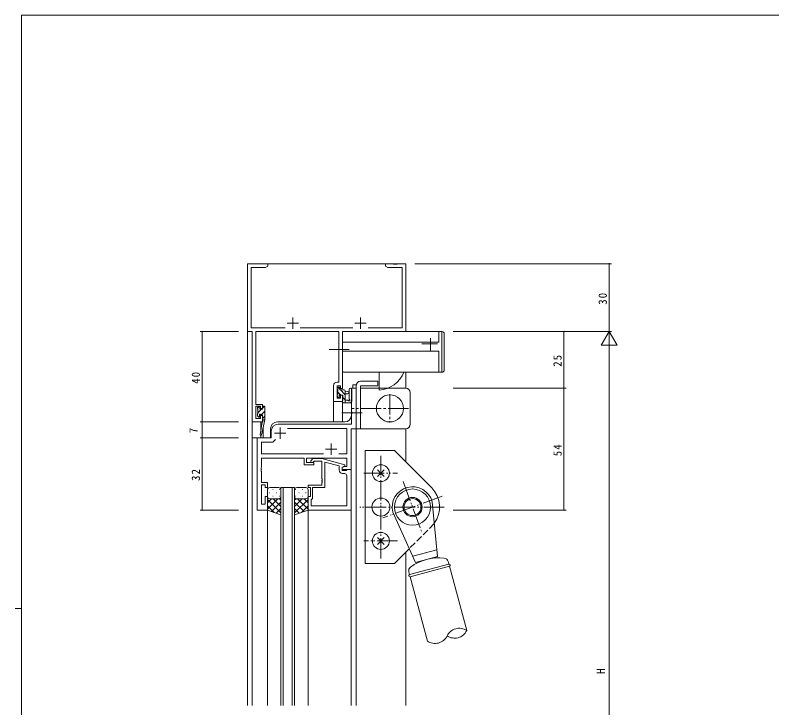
# Model space of a CAD drawing. Units: millimetres on the paper. Extents: x -420 to 373, y -297 to 267.
# Drawn here: x -420.5 to -85.7, y -42.1 to 264.4 of the extents above; entities that cross this region are included whole.
import ezdxf
from ezdxf.enums import TextEntityAlignment as Align

# ---------------------------------------------------------------- set-up
doc = ezdxf.new("R2010")
doc.units = ezdxf.units.MM
for name, pattern in [('CHAIN2', [12, 9, -1, 1, -1]), ('DASHED3', [4, 3, -1]), ('DOUBLE_CHAIN2', [12.8, 9, -1, 0.6, -0.6, 0.6, -1])]:
    doc.linetypes.add(name, pattern=pattern)
for name, color, linetype, lineweight in [('0-1_YKK_ZWAK', 7, 'Continuous', 9), ('0-3_YKK_13', 4, 'Continuous', 9), ('0-4_YKK_11', 7, 'Continuous', 9), ('0-5_YKK_12', 2, 'Continuous', 9), ('0-6_YKK_D', 6, 'Continuous', 9)]:
    doc.layers.add(name, color=color, linetype=linetype, lineweight=lineweight)
doc.styles.add('ＭＳ ゴシック', font='')
doc.styles.get('ＭＳ ゴシック').set_extended_font_data('MS Gothic')

msp = doc.modelspace()

# ---------------------------------------------------------------- linework, layer by layer
at = {"layer": '0-1_YKK_ZWAK'}
for p, q in [((-417.7, -260.6), (-417.7, 264.4)), ((352.3, 264.4), (-417.7, 264.4)), ((-420.5, 1.9), (-417.7, 1.9))]:
    msp.add_line(p, q, dxfattribs=at)
at = {"layer": '0-3_YKK_13'}
for p, q in [((-275.7, 106.8), (-275.7, 124)), ((-275.3, 124.4), (-231.7, 124.4)), ((-233, 119.75), (-233, 124.4)), ((-231.7, 106.4), (-231.7, 124.4)), ((-230.7, 123.4), (-230.7, 107.4)), ((-233, 119.75), (-275.7, 119.75)), ((-233, 115.75), (-275.7, 115.75)), ((-233, 106.4), (-233, 115.75)), ((-231.7, 106.4), (-275.3, 106.4)), ((-259.5, 106.4), (-259.5, 98.4)), ((-271.08, 100.9), (-269.637, 100.9)), ((-271.08, 99.4), (-271.08, 100.9)), ((-260, 102.4), (-267.7, 102.4)), ((-260, 100.4), (-260, 102.4)), ((-277.97, 99.5), (-277.97, 99)), ((-277.775, 99.781), (-276.87, 98.876)), ((-277.77, 98.8), (-277.77, 96.7)), ((-277.77, 97.531), (-276.44, 96.202)), ((-277.17, 99.8), (-277.67, 99.8)), ((-276.87, 98.6), (-276.87, 99.5)), ((-274.97, 98.6), (-276.87, 98.6)), ((-276.594, 98.6), (-274.47, 96.476)), ((-274.47, 92.8), (-274.47, 98.1)), ((-274.47, 98), (-273.326, 97.898)), ((-272.8, 94.536), (-272.8, 98.784)), ((-271.6, 93.605), (-271.6, 98.784)), ((-271.08, 99.4), (-269.7, 99.4)), ((-269.7, 100.4), (-269.7, 81.4)), ((-269.7, 98.9), (-269.7, 84)), ((-267.7, 99.4), (-267.7, 100.4)), ((-267.7, 100.4), (-260, 100.4)), ((-247.7, 99.4), (-267.7, 99.4)), ((-267.7, 81.4), (-267.7, 99.4)), ((-245.7, 83.4), (-245.7, 97.4)), ((-277.97, 96.5), (-277.97, 95.9)), ((-277.882, 95.688), (-277.382, 95.188)), ((-276.87, 95.4), (-276.87, 95.739)), ((-276.409, 96.2), (-275.47, 96.2)), ((-275.47, 96.2), (-275.47, 93.9)), ((-275.47, 95.231), (-274.47, 94.231)), ((-274.47, 96.8), (-273.326, 96.902)), ((-273.29, 94), (-274.47, 94)), ((-312.682, 91.1), (-313.3, 90.483)), ((-313.3, 90.8), (-313.3, 90.3)), ((-312.5, 91.1), (-313, 91.1)), ((-312.2, 90), (-312.2, 90.8)), ((-310.207, 91.33), (-311.1, 90.437)), ((-311.1, 91.1), (-311.1, 90)), ((-310.4, 91.4), (-310.8, 91.4)), ((-310.1, 91.1), (-310.1, 85.402)), ((-275.67, 93.7), (-275.67, 93.1)), ((-275.67, 93.186), (-275.284, 92.8)), ((-275.37, 92.8), (-272.407, 92.8)), ((-271.668, 93.415), (-272.02, 92.984)), ((-313.3, 87.9), (-313.3, 87.3)), ((-313.212, 87.088), (-312.712, 86.588)), ((-313.1, 90.1), (-313.1, 88.1)), ((-311.537, 90), (-313.1, 88.437)), ((-312.2, 87.092), (-312.708, 86.584)), ((-311.1, 90), (-312.2, 90)), ((-312.2, 86.8), (-312.2, 87.139)), ((-311.739, 87.6), (-311.1, 87.6)), ((-310.1, 89.192), (-311.692, 87.6)), ((-311.1, 87.6), (-311.1, 85.402)), ((-311.273, 84.288), (-312.097, 78.746)), ((-310.1, 85.402), (-311.506, 78.641)), ((-311.1, 85.402), (-311.114, 85.315)), ((-310.1, 86.947), (-311.1, 85.947)), ((-310.1, 85.402), (-311.1, 85.402)), ((-310.8, 82.037), (-310.8, 77.4)), ((-269.7, 81.4), (-247.7, 81.4)), ((-252.729, 71.752), (-265.7, 71.752)), ((-265.7, 71.752), (-265.7, 21.752)), ((-236.215, 55.237), (-252.729, 71.752)), ((-260.22, 63.272), (-257.18, 60.232)), ((-260.22, 60.232), (-257.18, 63.272)), ((-308.9, 54.4), (-308.9, 51.4)), ((-303.9, 55.4), (-307.9, 55.4)), ((-306.565, 54.452), (-306.365, 54.452)), ((-303.535, 54.452), (-303.335, 54.452)), ((-302.9, 51.4), (-302.9, 54.4)), ((-296.9, 51.4), (-296.9, 54.4)), ((-296.265, 54.452), (-296.465, 54.452)), ((-295.9, 55.4), (-291.9, 55.4)), ((-293.235, 54.452), (-293.435, 54.452)), ((-290.9, 54.4), (-290.9, 51.4)), ((-308.9, 45.4), (-308.9, 51.4)), ((-307.108, 50.4), (-308.9, 48.608)), ((-304.28, 50.4), (-308.9, 45.78)), ((-307.98, 53.037), (-307.78, 53.037)), ((-307.9, 50.4), (-304.3, 50.4)), ((-307.5, 50.4), (-303.9, 50.4)), ((-306.565, 51.622), (-306.365, 51.622)), ((-306.34, 50.4), (-302.9, 46.96)), ((-304.95, 53.037), (-304.75, 53.037)), ((-303.568, 50.457), (-302.9, 49.789)), ((-303.535, 51.622), (-303.335, 51.622)), ((-302.9, 43.257), (-302.9, 51.4)), ((-296.9, 51.4), (-296.9, 43.257)), ((-296.232, 50.457), (-296.9, 49.789)), ((-293.46, 50.4), (-296.9, 46.96)), ((-296.265, 51.622), (-296.465, 51.622)), ((-292.3, 50.4), (-295.9, 50.4)), ((-295.52, 50.4), (-290.9, 45.78)), ((-291.9, 50.4), (-295.5, 50.4)), ((-294.85, 53.037), (-295.05, 53.037)), ((-293.235, 51.622), (-293.435, 51.622)), ((-292.692, 50.4), (-290.9, 48.608)), ((-291.82, 53.037), (-292.02, 53.037)), ((-290.9, 45.4), (-290.9, 51.4)), ((-308.9, 50.132), (-302.9, 44.132)), ((-308.9, 47.303), (-305.939, 44.343)), ((-302.9, 48.951), (-307.096, 44.756)), ((-290.9, 50.132), (-296.9, 44.132)), ((-296.9, 48.951), (-292.704, 44.756)), ((-290.9, 47.303), (-293.861, 44.343)), ((-236.007, 49.081), (-233.659, 24.864)), ((-302.9, 43.257), (-308.9, 45.4)), ((-302.9, 46.123), (-305.012, 44.011)), ((-296.9, 46.123), (-294.788, 44.011)), ((-296.9, 43.257), (-290.9, 45.4)), ((-253.393, 44.423), (-243.318, 22.276)), ((-257.18, 30.232), (-260.22, 33.272)), ((-257.18, 33.272), (-260.22, 30.232)), ((-246.097, 28.384), (-252.729, 21.752)), ((-233.952, 27.891), (-244.577, 25.044)), ((-233.659, 24.864), (-243.318, 22.276)), ((-265.7, 21.752), (-252.729, 21.752)), ((-228.63, 21.552), (-246.017, 16.894)), ((-228.371, 20.586), (-245.758, 15.928)), ((-228.936, 22.694), (-228.63, 21.552)), ((-228.371, 20.586), (-220.738, -7.901)), ((-246.323, 18.036), (-246.017, 16.894)), ((-245.758, 15.928), (-238.118, -12.586))]:
    msp.add_line(p, q, dxfattribs=at)
at = {"layer": '0-3_YKK_13', "linetype": 'CHAIN2'}
for p, q in [((-236.7, 121.46), (-236.7, 115.814)), ((-233.702, 118.9), (-240.53, 118.9)), ((-272.715, 116.4), (-281.601, 116.4)), ((-254.7, 96.7), (-254.7, 84.1)), ((-246.54, 90.4), (-271.749, 90.4))]:
    msp.add_line(p, q, dxfattribs=at)
at = {"layer": '0-3_YKK_13', "linetype": 'DOUBLE_CHAIN2'}
for p, q in [((-258.7, 24.022), (-258.7, 69.482)), ((-266.244, 61.752), (-251.418, 61.752)), ((-248.822, 58.022), (-240.578, 35.482)), ((-231.552, 51.56), (-257.848, 41.943)), ((-230.7, 46.752), (-268.054, 46.752)), ((-251.418, 31.752), (-266.244, 31.752))]:
    msp.add_line(p, q, dxfattribs=at)
at = {"layer": '0-3_YKK_13', "linetype": 'DASHED3'}
msp.add_line((-235.069, 39.412), (-246.097, 28.384), dxfattribs=at)
at = {"layer": '0-3_YKK_13'}
for centre, radius in [((-254.7, 90.4), 6), ((-258.7, 61.752), 3.75), ((-244.7, 46.752), 8), ((-258.7, 46.752), 4), ((-244.7, 46.752), 4.25), ((-244.7, 46.752), 3.75), ((-258.7, 31.752), 3.75)]:
    msp.add_circle(centre, radius, dxfattribs=at)
for centre, radius, start, end in [((-275.3, 124), 0.4, 90, 180), ((-231.7, 123.4), 1, 0, 90), ((-231.7, 107.4), 1, 270, 0), ((-275.3, 106.8), 0.4, 180, 270), ((-260.5, 111.4), 13, 274.41171, 337.38013), ((-267.7, 100.4), 2, 90, 180), ((-277.67, 99.5), 0.3, 90, 180), ((-277.77, 99), 0.2, 180, 270), ((-277.17, 99.5), 0.3, 0, 90), ((-274.97, 98.1), 0.5, 0, 90), ((-273.37, 97.4), 0.5, 275.09206, 84.90793), ((-272.2, 98.784), 0.6, 359.99998, 179.99998), ((-247.7, 97.4), 2, 0, 90), ((-277.77, 96.5), 0.2, 90, 180), ((-277.67, 95.9), 0.3, 180, 224.99998), ((-277.17, 95.4), 0.3, 225, 0), ((-276.87, 96.2), 0.25, 33.05573, 236.94426), ((-277.17, 95.739), 0.3, 0, 56.94426), ((-276.409, 96.5), 0.3, 213.05573, 270), ((-275.47, 93.7), 0.2, 90, 180), ((-273.29, 93.7), 0.3, 30, 90), ((-272.77, 94), 0.3, 210, 63.2563), ((-272.5, 94.536), 0.3, 179.99998, 243.2563), ((-313, 90.8), 0.3, 90, 180), ((-312.5, 90.8), 0.3, 0, 90), ((-310.8, 91.1), 0.3, 90, 180), ((-310.4, 91.1), 0.3, 0, 90), ((-275.37, 93.1), 0.3, 180, 270), ((-272.407, 93.3), 0.5, 270, 320.76546), ((-271.9, 93.605), 0.3, 320.76546, 359.99998), ((-313.1, 90.3), 0.2, 180, 270), ((-313.1, 87.9), 0.2, 90, 180), ((-313, 87.3), 0.3, 180, 225), ((-312.2, 87.6), 0.25, 33.05573, 236.94426), ((-312.5, 87.139), 0.3, 0, 56.94426), ((-311.739, 87.9), 0.3, 213.05573, 270), ((-312.5, 86.8), 0.3, 225, 0), ((-310.977, 84.244), 0.3, 111.55064, 171.55064), ((-310.818, 85.267), 0.3, 170.80246, 230.80246), ((-311.197, 84.802), 0.3, 291.55064, 50.80246), ((-247.7, 83.4), 2, 270, 0), ((-311.8, 78.702), 0.3, 171.55064, 348.25018), ((-307.9, 54.4), 1, 90, 180), ((-303.9, 54.4), 1, 0, 90), ((-295.9, 54.4), 1, 90, 180), ((-291.9, 54.4), 1, 0, 90), ((-244.7, 46.752), 9, 14.99998, 194.99998), ((-244.7, 46.752), 12, 323.25166, 44.99998), ((-307.9, 51.4), 1, 180, 270), ((-307.9, 51.4), 1, 180, 270), ((-303.9, 51.4), 1, 270, 0), ((-303.9, 51.4), 1, 270, 0), ((-295.9, 51.4), 1, 180, 270), ((-295.9, 51.4), 1, 180, 270), ((-291.9, 51.4), 1, 270, 0), ((-291.9, 51.4), 1, 270, 0), ((-232.988, 3.044), 21.25, 83.6763, 126.32368), ((-230.868, 22.177), 2, 15, 83.6763), ((-244.391, 18.553), 2, 126.32368, 194.99998), ((-228.501, 21.069), 0.5, 284.99998, 105), ((-245.888, 16.411), 0.5, 105, 284.99998), ((-224.067, -12.842), 5.958, 56.03885, 154.13713), ((-226.1, -5.302), 5.958, 236.03885, 334.13713), ((-234.79, -7.644), 5.958, 236.03885, 334.13713)]:
    msp.add_arc(centre, radius, start, end, dxfattribs=at)
at = {"layer": '0-4_YKK_11'}
for p, q in [((-317.7, 154.4), (-308.7, 154.4)), ((-317.7, 124.4), (-317.7, 154.4)), ((-256.7, 153.4), (-256.7, 154.4)), ((-256.7, 154.4), (-253.158, 154.4)), ((-253.158, 154.4), (-252.975, 154.28)), ((-252.975, 154.28), (-252.425, 154.28)), ((-252.425, 154.28), (-252.242, 154.4)), ((-252.242, 154.4), (-252.158, 154.4)), ((-252.158, 154.4), (-251.975, 154.28)), ((-251.975, 154.28), (-251.425, 154.28)), ((-251.425, 154.28), (-251.242, 154.4)), ((-251.242, 154.4), (-247.7, 154.4)), ((-247.7, 154.4), (-247.7, 124.4)), ((-316.07, 152.77), (-316.07, 126.03)), ((-255.609, 152.77), (-256.7, 153.4)), ((-249.33, 152.77), (-255.609, 152.77)), ((-249.33, 126.03), (-249.33, 152.77)), ((-297.7, 130.6), (-297.7, 125.6)), ((-267.7, 130.6), (-267.7, 125.6)), ((-300.2, 128.1), (-295.2, 128.1)), ((-270.2, 128.1), (-265.2, 128.1)), ((-315.7, 124.4), (-317.7, 124.4)), ((-316.07, 126.03), (-301.05, 126.03)), ((-315.7, 84.4), (-315.7, 124.4)), ((-277.33, 124.4), (-314.07, 124.4)), ((-314.07, 124.4), (-314.07, 92.2)), ((-294.35, 126.03), (-271.05, 126.03)), ((-277.33, 102), (-277.33, 124.4)), ((-247.7, 124.4), (-275.7, 124.4)), ((-275.7, 124.4), (-275.7, 99.2)), ((-264.35, 126.03), (-249.33, 126.03)), ((-279.6, 93.4), (-279.6, 100.5)), ((-278.1, 102), (-277.33, 102)), ((-276.5, 100.37), (-277.97, 100.37)), ((-277.97, 100.37), (-277.97, 94.9)), ((-276.5, 99.2), (-276.5, 100.37)), ((-275.7, 99.2), (-276.5, 99.2)), ((-269.7, 99.4), (-271.63, 99.4)), ((-271.63, 99.4), (-271.63, 88.858)), ((-269.7, 81.4), (-269.7, 99.4)), ((-277.97, 94.9), (-276.5, 94.9)), ((-276.5, 96.2), (-275.7, 96.2)), ((-276.5, 94.9), (-276.5, 96.2)), ((-275.7, 96.2), (-275.7, 93.4)), ((-314.07, 92.2), (-311.1, 92.2)), ((-314.07, 91.4), (-314.07, 85.9)), ((-311.9, 91.4), (-314.07, 91.4)), ((-311.9, 90.3), (-311.9, 91.4)), ((-311.1, 92.2), (-311.1, 90.3)), ((-275.7, 93.4), (-279.6, 93.4)), ((-311.1, 90.3), (-311.9, 90.3)), ((-311.9, 85.9), (-311.9, 87.3)), ((-311.9, 87.3), (-311.1, 87.3)), ((-311.1, 87.3), (-311.1, 84.4)), ((-271.63, 88.858), (-271.51, 88.675)), ((-271.51, 88.125), (-271.63, 87.942)), ((-271.63, 87.942), (-271.63, 83.4)), ((-271.51, 88.675), (-271.51, 88.125)), ((-311.1, 84.4), (-315.7, 84.4)), ((-314.07, 85.9), (-311.9, 85.9)), ((-307.2, 80.4), (-307.2, 77.4)), ((-271.63, 83.4), (-304.2, 83.4)), ((-303.2, 81.9), (-303.2, 76.9)), ((-273.83, 81.47), (-299.96, 81.47)), ((-273.83, 70.33), (-273.83, 81.47)), ((-271.9, 81.4), (-269.7, 81.4)), ((-271.9, 63.4), (-271.9, 81.4)), ((-307.2, 77.4), (-313.5, 77.4)), ((-313.5, 77.4), (-313.5, 45.4)), ((-305.7, 79.4), (-300.7, 79.4)), ((-311.57, 75.47), (-311.57, 70.33)), ((-305.341, 76.629), (-306.5, 75.47)), ((-280.7, 74.9), (-280.7, 69.9)), ((-311.57, 70.33), (-284.05, 70.33)), ((-283.2, 72.4), (-278.2, 72.4)), ((-277.35, 70.33), (-273.83, 70.33)), ((-311.57, 64.358), (-311.57, 68.4)), ((-311.57, 68.4), (-292.6, 68.4)), ((-292.6, 68.4), (-292.6, 65.4)), ((-291.6, 66.4), (-291.6, 68.4)), ((-291.6, 68.4), (-273.83, 68.4)), ((-288.749, 68.2), (-289.524, 67.424)), ((-284.803, 68.2), (-288.749, 68.2)), ((-288.676, 66.576), (-288.251, 67)), ((-288.251, 67), (-284.8, 67)), ((-274.7, 65.493), (-284.803, 68.2)), ((-284.8, 67), (-284.8, 59.358)), ((-311.69, 64.175), (-311.57, 64.358)), ((-311.69, 63.625), (-311.69, 64.175)), ((-311.57, 63.442), (-311.69, 63.625)), ((-292.6, 65.4), (-288.4, 65.4)), ((-288.4, 66.4), (-291.6, 66.4)), ((-288.4, 65.4), (-288.4, 66.4)), ((-283.5, 66.608), (-277.2, 64.92)), ((-283.5, 55.4), (-283.5, 66.608)), ((-277.2, 64.92), (-277.2, 63.1)), ((-275.9, 64.2), (-274.7, 64.893)), ((-275.034, 64.7), (-275.9, 64.2)), ((-275.9, 62.9), (-275.9, 64.2)), ((-275.9, 64.2), (-275.9, 63.4)), ((-274.7, 64.893), (-274.7, 65.493)), ((-311.69, 63.175), (-311.57, 63.358)), ((-311.69, 62.625), (-311.69, 63.175)), ((-311.57, 62.442), (-311.69, 62.625)), ((-311.57, 63.358), (-311.57, 63.442)), ((-311.57, 57.6), (-311.57, 62.442)), ((-275.9, 63.4), (-271.9, 63.4)), ((-274.1, 62.9), (-275.9, 62.9)), ((-275.7, 61.6), (-274.83, 61.6)), ((-273.9, 63.1), (-274.1, 62.9)), ((-273.6, 63.4), (-273.9, 63.1)), ((-273.83, 60.6), (-273.83, 47.33)), ((-271.9, 63.4), (-273.6, 63.4)), ((-271.9, 45.4), (-271.9, 63.4)), ((-308.9, 57.6), (-311.57, 57.6)), ((-308.9, 55.4), (-308.9, 57.6)), ((-284.8, 59.358), (-284.68, 59.175)), ((-284.68, 58.625), (-284.8, 58.442)), ((-284.8, 58.442), (-284.8, 58.358)), ((-284.8, 58.358), (-284.68, 58.175)), ((-284.68, 57.625), (-284.8, 57.442)), ((-284.8, 57.442), (-284.8, 56.4)), ((-284.68, 59.175), (-284.68, 58.625)), ((-284.68, 58.175), (-284.68, 57.625)), ((-311.57, 56.6), (-309.9, 56.6)), ((-311.57, 48.1), (-311.57, 56.6)), ((-309.9, 56.6), (-309.9, 55.4)), ((-309.9, 55.4), (-308.9, 55.4)), ((-290.9, 56.4), (-290.9, 55.4)), ((-284.8, 56.4), (-290.9, 56.4)), ((-290.9, 55.4), (-289.9, 55.4)), ((-289.9, 55.4), (-289.9, 51.4)), ((-288.9, 55.4), (-283.5, 55.4)), ((-288.9, 50.6), (-288.9, 55.4)), ((-308.9, 51.4), (-309.9, 51.4)), ((-309.9, 51.4), (-309.9, 48.1)), ((-308.9, 45.4), (-308.9, 51.4)), ((-289.9, 51.4), (-290.9, 51.4)), ((-290.9, 51.4), (-290.9, 45.4)), ((-289.4, 50.1), (-288.9, 50.6)), ((-309.9, 48.1), (-311.57, 48.1)), ((-289.6, 49.9), (-289.4, 50.1)), ((-289.6, 47.33), (-289.6, 49.9)), ((-273.83, 47.33), (-289.6, 47.33)), ((-273.83, 47.33), (-289.6, 47.33)), ((-313.5, 45.4), (-308.9, 45.4)), ((-290.9, 45.4), (-271.9, 45.4))]:
    msp.add_line(p, q, dxfattribs=at)
for points in [[(-308.7, 154.4), (-308.7, 153.4), (-309.791, 152.77), (-316.07, 152.77)], [(-305.341, 76.629), (-306.5, 75.47), (-311.57, 75.47)], [(-273.83, 68.4), (-273.83, 64.7), (-275.034, 64.7)]]:
    msp.add_lwpolyline(points, dxfattribs=at)
for centre, radius, start, end in [((-278.1, 100.5), 1.5, 90, 179.99998), ((-304.2, 80.4), 3, 90, 179.99998), ((-289.1, 67), 0.6, 134.99998, 315), ((-275.7, 63.1), 1.5, 180, 269.99998), ((-274.83, 60.6), 1, 0, 89.99998)]:
    msp.add_arc(centre, radius, start, end, dxfattribs=at)
at = {"layer": '0-5_YKK_12'}
for p, q in [((-317.7, 154.4), (-247.7, 154.4)), ((-317.7, 154.4), (-317.7, -41.1)), ((-247.7, 124.7), (-247.7, 154.4)), ((-247.7, 124.7), (-247.7, 124.4)), ((-247.7, 106.4), (-247.7, 99.4)), ((-269.7, 99.4), (-271.7, 99.4)), ((-271.7, 87.4), (-271.7, 99.4)), ((-269.7, 99.4), (-269.7, -41.1)), ((-279.6, 93.4), (-279.6, 84.4)), ((-275.7, 93.4), (-279.6, 93.4)), ((-275.7, 93.4), (-275.7, 84.4)), ((-315.7, 84.7), (-315.699, 77.4)), ((-311.8, 84.4), (-315.7, 84.4)), ((-311.8, 84.4), (-311.8, 80.744)), ((-304.499, 84.4), (-274.7, 84.4)), ((-307.499, 81.4), (-307.499, 77.4)), ((-247.7, 81.4), (-247.7, 66.722)), ((-315.7, -41.1), (-315.699, 77.4)), ((-307.499, 77.4), (-315.699, 77.4)), ((-313.499, 45.4), (-313.499, 77.4)), ((-311.8, 78.402), (-311.8, 77.4)), ((-302.9, 55.401), (-296.9, 55.401)), ((-302.9, -41.1), (-302.9, 55.401)), ((-301.9, 55.401), (-301.9, -41.1)), ((-297.9, -41.1), (-297.9, 55.401)), ((-296.9, 55.401), (-296.9, -41.1)), ((-308.9, 45.4), (-313.499, 45.4)), ((-308.9, 45.4), (-313.499, 45.4)), ((-308.9, -41.1), (-308.9, 45.4)), ((-290.9, 45.7), (-290.9, -41.1)), ((-278.9, 45.4), (-271.9, 45.4)), ((-271.9, 45.4), (-271.9, -41.1)), ((-247.7, 26.781), (-247.7, -41.1))]:
    msp.add_line(p, q, dxfattribs=at)
at = {"layer": '0-5_YKK_12', "linetype": 'CHAIN2'}
msp.add_line((-267.035, 88.4), (-275.921, 88.4), dxfattribs=at)
at = {"layer": '0-5_YKK_12'}
for centre, start, end in [((-274.7, 87.4), 270, 0), ((-304.499, 81.4), 90, 180)]:
    msp.add_arc(centre, 3, start, end, dxfattribs=at)
at = {"layer": '0-6_YKK_D'}
for p, q in [((-243.7, 154.4), (-156.7, 154.4)), ((-157.7, 154.4), (-157.7, 124.4)), ((-321.7, 124.4), (-338.7, 124.4)), ((-337.7, 124.4), (-337.7, 84.4)), ((-226.7, 124.4), (-176.7, 124.4)), ((-225.7, 124.4), (-156.7, 124.4)), ((-196.7, 124.4), (-156.7, 124.4)), ((-177.7, 99.4), (-177.7, 124.4)), ((-157.7, 124.4), (-161.2, 118.338)), ((-157.7, 124.4), (-154.2, 118.338)), ((-157.7, 124.4), (-157.7, 112.276)), ((-161.2, 118.338), (-154.2, 118.338)), ((-157.7, -168.6), (-157.7, 117.4)), ((-226.7, 99.4), (-176.7, 99.4)), ((-226.7, 99.4), (-176.7, 99.4)), ((-177.7, 99.4), (-177.7, 45.4)), ((-321.7, 84.4), (-338.7, 84.4)), ((-321.7, 84.4), (-338.7, 84.4)), ((-337.7, 84.4), (-337.7, 77.4)), ((-321.7, 77.4), (-338.7, 77.4)), ((-321.7, 77.4), (-338.7, 77.4)), ((-337.7, 77.4), (-337.7, 45.4)), ((-321.7, 45.4), (-338.7, 45.4)), ((-226.7, 45.4), (-176.7, 45.4))]:
    msp.add_line(p, q, dxfattribs=at)
for centre, start, end in [((-157.7, 154.4), 90, 270), ((-157.7, 154.4), 270, 90), ((-337.7, 124.4), 90, 270), ((-337.7, 124.4), 270, 90), ((-177.7, 124.4), 90, 270), ((-177.7, 124.4), 270, 90), ((-177.7, 99.4), 90, 270), ((-177.7, 99.4), 90, 270), ((-177.7, 99.4), 270, 90), ((-177.7, 99.4), 270, 90), ((-337.7, 84.4), 90, 270), ((-337.7, 84.4), 90, 270), ((-337.7, 84.4), 270, 90), ((-337.7, 84.4), 270, 90), ((-337.7, 77.4), 90, 270), ((-337.7, 77.4), 90, 270), ((-337.7, 77.4), 270, 90), ((-337.7, 77.4), 270, 90), ((-337.7, 45.4), 90, 270), ((-337.7, 45.4), 270, 90), ((-177.7, 45.4), 90, 270), ((-177.7, 45.4), 270, 90)]:
    msp.add_arc(centre, 0.106, start, end, dxfattribs=at)

# ---------------------------------------------------------------- texts
at = {"layer": '0-6_YKK_D', "color": 3, "style": 'ＭＳ ゴシック'}
for s, p in [('7', (-338.7, 79.353)), ('H', (-158.5, -27.147))]:
    msp.add_text(s, height=3.666, rotation=90, dxfattribs=at).set_placement(p, align=Align.BOTTOM_LEFT)
at = {"layer": '0-6_YKK_D', "color": 3, "char_height": 3.666, "attachment_point": 7, "rotation": 90, "style": 'ＭＳ ゴシック'}
for s, insert in [('\\T1.21;\\W0.95;30', (-158.7, 136.269)), ('\\T1.21;\\W0.95;25', (-178.7, 108.818)), ('\\T1.21;\\W0.95;40', (-338.7, 101.306)), ('\\T1.21;\\W0.95;54', (-178.7, 69.257)), ('\\T1.21;\\W0.95;32', (-338.7, 58.318))]:
    msp.add_mtext(s, dxfattribs=dict(at, insert=insert))

doc.saveas('drawing.dxf')
